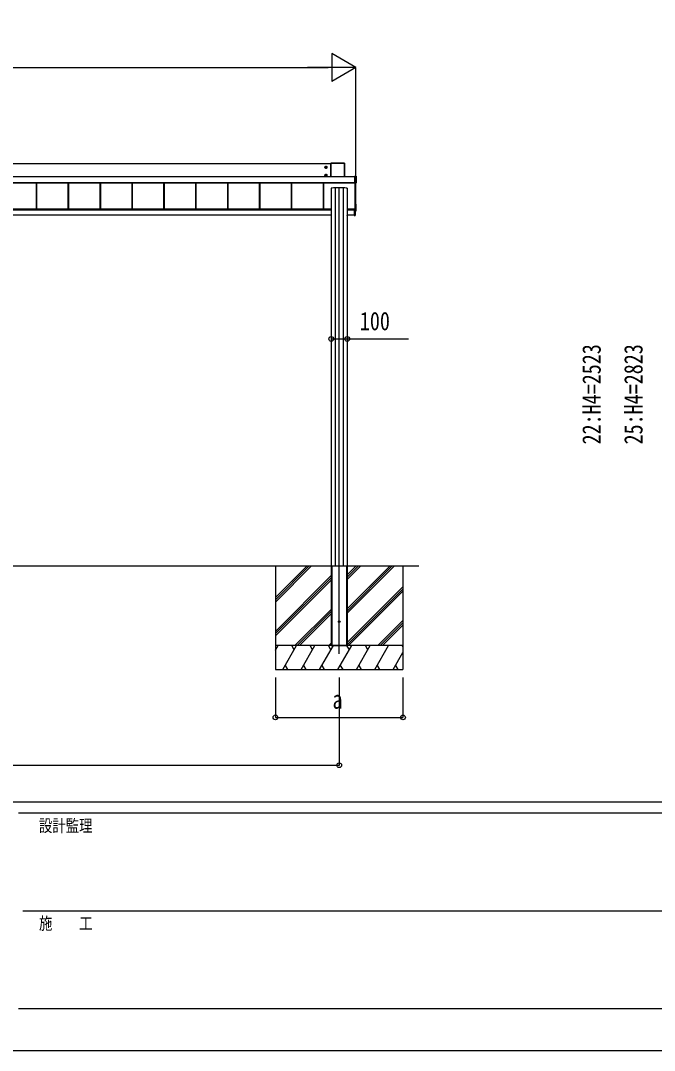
# Model space of a CAD drawing. Units: millimetres, scale not verified. Extents: x -14718 to 14718, y -10395 to 10395.
# Drawn here: x -4554 to -578, y -10395 to -3937 of the extents above; entities that cross this region are included whole.
import ezdxf
from ezdxf.enums import TextEntityAlignment as Align

# ---------------------------------------------------------------- set-up
doc = ezdxf.new("R2010")
doc.units = ezdxf.units.MM
doc.header["$LTSCALE"] = 50
for name, color, linetype in [('0-3_YKK_12', 2, 'Continuous'), ('0-4_YKK_A1', 4, 'Continuous'), ('0-5_YKK_D', 6, 'Continuous'), ('0-6_YKK_ZWAK', 7, 'Continuous')]:
    doc.layers.add(name, color=color, linetype=linetype)
doc.styles.add('ＭＳ ゴシック', font='')
doc.styles.get('ＭＳ ゴシック').set_extended_font_data('MS Gothic')

msp = doc.modelspace()

# ---------------------------------------------------------------- linework, layer by layer
at = {"layer": '0-3_YKK_12'}
msp.add_line((-2555.44, -7909), (-2555.44, -4983.3), dxfattribs=at)
at = {"layer": '0-4_YKK_A1'}
for p, q in [((-2608.44, -4835.37), (-7102.44, -4835.37)), ((-2608.44, -4831.65), (-2608.44, -4913.81)), ((-2608.1, -4831.79), (-2608.44, -4831.65)), ((-2608.1, -4913.81), (-2608.1, -4831.79)), ((-2522.93, -4831.15), (-2607.94, -4831.15)), ((-2607.94, -4831.15), (-2607.6, -4831.3)), ((-2607.6, -4831.3), (-2607.6, -4831.78)), ((-2607.6, -4831.3), (-2523.27, -4831.3)), ((-2607.6, -4831.78), (-2607.6, -4913.81)), ((-2523.27, -4831.78), (-2607.6, -4831.78)), ((-2523.27, -4831.3), (-2522.93, -4831.15)), ((-2523.27, -4831.3), (-2523.27, -4831.78)), ((-2523.27, -4913.81), (-2523.27, -4831.78)), ((-2522.44, -4831.65), (-2522.77, -4831.79)), ((-2522.77, -4831.79), (-2522.77, -4913.81)), ((-2522.44, -4913.81), (-2522.44, -4831.65)), ((-2645.69, -4857.11), (-2631.19, -4857.11)), ((-2645.69, -4907.08), (-2631.19, -4907.08)), ((-2640.72, -4856.35), (-2641.44, -4856.35)), ((-2640.72, -4906.32), (-2641.44, -4906.32)), ((-2638.44, -4864.36), (-2638.44, -4849.86)), ((-2638.44, -4914.33), (-2638.44, -4899.83)), ((-2636.16, -4857.87), (-2635.44, -4857.87)), ((-2636.16, -4907.84), (-2635.44, -4907.84)), ((-7147.94, -4913.81), (-2456.94, -4913.81)), ((-7147.94, -4914.29), (-2456.94, -4914.29)), ((-7147.94, -4953.27), (-2456.94, -4953.27)), ((-7147.94, -4953.78), (-2456.94, -4953.78)), ((-2456.94, -4953.92), (-7147.94, -4953.92)), ((-4456.94, -4953.92), (-4456.94, -5120.15)), ((-4454.34, -4953.92), (-4454.34, -5120.15)), ((-4453.94, -4953.92), (-4453.94, -5120.15)), ((-4256.94, -4953.92), (-4256.94, -5120.15)), ((-4254.34, -4953.92), (-4254.34, -5120.15)), ((-4253.94, -4953.92), (-4253.94, -5120.15)), ((-4056.94, -4953.92), (-4056.94, -5120.15)), ((-4054.34, -4953.92), (-4054.34, -5120.15)), ((-4053.94, -4953.92), (-4053.94, -5120.15)), ((-3856.94, -4953.92), (-3856.94, -5120.15)), ((-3854.34, -4953.92), (-3854.34, -5120.15)), ((-3853.94, -4953.92), (-3853.94, -5120.15)), ((-3656.94, -4953.92), (-3656.94, -5120.15)), ((-3654.34, -4953.92), (-3654.34, -5120.15)), ((-3653.94, -4953.92), (-3653.94, -5120.15)), ((-3456.94, -4953.92), (-3456.94, -5120.15)), ((-3454.34, -4953.92), (-3454.34, -5120.15)), ((-3453.94, -4953.92), (-3453.94, -5120.15)), ((-3256.94, -4953.92), (-3256.94, -5120.15)), ((-3254.34, -4953.92), (-3254.34, -5120.15)), ((-3253.94, -4953.92), (-3253.94, -5120.15)), ((-3056.94, -4953.92), (-3056.94, -5120.15)), ((-3054.34, -4953.92), (-3054.34, -5120.15)), ((-3053.94, -4953.92), (-3053.94, -5120.15)), ((-2856.94, -4953.92), (-2856.94, -5120.15)), ((-2854.34, -4953.92), (-2854.34, -5120.15)), ((-2853.94, -4953.92), (-2853.94, -5120.15)), ((-2656.94, -4953.92), (-2656.94, -5120.15)), ((-2654.34, -4953.92), (-2654.34, -5120.15)), ((-2653.94, -4953.92), (-2653.94, -5120.15)), ((-2455.74, -4912.58), (-2456.94, -4912.58)), ((-2456.94, -4912.73), (-2456.94, -4912.58)), ((-2456.94, -4912.58), (-2456.94, -4912.58)), ((-2455.74, -4912.58), (-2456.94, -4912.58)), ((-2456.94, -4913.22), (-2456.94, -4912.73)), ((-2449.9, -4913.22), (-2456.94, -4913.22)), ((-2456.94, -4954.27), (-2449.9, -4954.27)), ((-2456.94, -4954.79), (-2456.94, -4955.34)), ((-2449.9, -4954.79), (-2456.94, -4954.79)), ((-2456.94, -4955.34), (-2455.74, -4955.34)), ((-2456.94, -4955.34), (-2456.94, -4955.34)), ((-2456.94, -4955.34), (-2455.74, -4955.34)), ((-2455.74, -4912.58), (-2455.74, -4912.58)), ((-2455.74, -4955.34), (-2455.74, -4955.34)), ((-2455.44, -5127.98), (-2455.44, -4955.35)), ((-2455.14, -4912.57), (-2455.19, -4912.57)), ((-2455.14, -4912.54), (-2449.43, -4912.54)), ((-2455.14, -4912.54), (-2455.14, -4912.57)), ((-2455.14, -4955.39), (-2455.14, -4955.51)), ((-2449.43, -4955.51), (-2455.14, -4955.51)), ((-2450.44, -5127.93), (-2450.44, -4955.51)), ((-2449.9, -4912.73), (-2449.43, -4912.54)), ((-2449.9, -4954.27), (-2449.9, -4913.22)), ((-2449.9, -4954.27), (-2449.9, -4954.79)), ((-2449.43, -4955.51), (-2449.9, -4954.79)), ((-2448.94, -4913.04), (-2449.4, -4913.23)), ((-2449.4, -4913.23), (-2449.4, -4954.29)), ((-2449.4, -4954.29), (-2448.94, -4955.01)), ((-2448.94, -4913.04), (-2448.94, -4955.01)), ((-2605.44, -4987.86), (-2605.44, -7352.5)), ((-2580.25, -4986.12), (-2580.25, -7356.5)), ((-2530.62, -4986.12), (-2530.62, -7356.5)), ((-2505.44, -4987.86), (-2505.44, -7352.5)), ((-2449.9, -5087.41), (-2450.44, -5087.38)), ((-2449.44, -5128.97), (-2449.44, -5087.91)), ((-2605.44, -5120.15), (-7045.43, -5120.15)), ((-2605.44, -5122.15), (-7045.43, -5122.15)), ((-2605.44, -5125.02), (-7041.44, -5125.02)), ((-2606.28, -5156.5), (-7041.44, -5156.5)), ((-2606.44, -5158.68), (-2606.3, -5156.5)), ((-2606.28, -5156.5), (-2605.8, -5156.5)), ((-2605.8, -5156.5), (-2605.94, -5158.68)), ((-2605.44, -5156.5), (-2605.8, -5156.5)), ((-2458.44, -5120.15), (-2505.44, -5120.15)), ((-2462.44, -5122.15), (-2505.44, -5122.15)), ((-2462.44, -5125.02), (-2505.44, -5125.02)), ((-2505.07, -5156.5), (-2505.44, -5156.5)), ((-2505.44, -5158.68), (-2504.93, -5158.68)), ((-2504.93, -5159), (-2505.44, -5159)), ((-2505.07, -5156.5), (-2504.59, -5156.5)), ((-2504.93, -5158.68), (-2505.07, -5156.5)), ((-2504.93, -5159), (-2504.93, -5158.68)), ((-2504.73, -5159), (-2504.93, -5159)), ((-2462.44, -5156.5), (-2504.59, -5156.5)), ((-2504.57, -5156.5), (-2504.43, -5158.68)), ((-2457.44, -5120.5), (-2462.44, -5120.49)), ((-2462.44, -5124.78), (-2462.44, -5120.49)), ((-2462.44, -5124.78), (-2462.44, -5124.98)), ((-2456.72, -5124.8), (-2462.44, -5124.78)), ((-2462.44, -5125.28), (-2456.24, -5125.3)), ((-2462.44, -5159.06), (-2456.22, -5158.68)), ((-2462.44, -5158.76), (-2462.44, -5159.06)), ((-2458.94, -5119.76), (-2455.74, -5119.76)), ((-2458.94, -5120.15), (-2458.94, -5119.76)), ((-2458.44, -5120.15), (-2458.44, -5120.44)), ((-2458.44, -5120.44), (-2458.44, -5120.5)), ((-2457.44, -5120.5), (-2457.44, -5119.76)), ((-2456.72, -5122.21), (-2456.72, -5124.8)), ((-2456.72, -5122.21), (-2456.44, -5122.21)), ((-2456.72, -5124.8), (-2456.44, -5124.8)), ((-2456.24, -5125), (-2456.24, -5122.01)), ((-2456.24, -5125), (-2456.23, -5125)), ((-2456.22, -5119.76), (-2456.22, -5121.71)), ((-2456.22, -5121.71), (-2455.94, -5121.71)), ((-2456.22, -5125.3), (-2455.94, -5125.3)), ((-2455.94, -5158.38), (-2456.22, -5158.38)), ((-2455.94, -5121.71), (-2455.94, -5119.76)), ((-2455.94, -5125.3), (-2455.94, -5121.71)), ((-2455.94, -5158.38), (-2455.94, -5125.3)), ((-2450.44, -5128.5), (-2455.94, -5128.84)), ((-2455.94, -5130.09), (-2449.9, -5129.71)), ((-2455.94, -5130.09), (-2449.9, -5129.71)), ((-2449.9, -5129.47), (-2455.62, -5129.82)), ((-2455.62, -5129.82), (-2455.62, -5129.86)), ((-2450.94, -5128.48), (-2454.94, -5128.48)), ((-2450.44, -5128.5), (-2450.44, -5127.93)), ((-2449.9, -5129.71), (-2449.9, -5129.47)), ((-2449.9, -5129.71), (-2449.9, -5129.71)), ((-2449.44, -5128.97), (-2449.44, -5129.21)), ((-11705.44, -7356.5), (-2055.44, -7356.5)), ((-2955.44, -7356.5), (-2955.44, -8006.5)), ((-2955.44, -7583.13), (-2728.8, -7356.5)), ((-2955.44, -7554.85), (-2757.09, -7356.5)), ((-2955.44, -7568.99), (-2743, -7356.56)), ((-2605.44, -7352.5), (-2605.44, -7856.5)), ((-2605.44, -7356.5), (-2605.14, -7356.5)), ((-2605.44, -7356.5), (-2605.44, -7856.5)), ((-2605.14, -7356.5), (-2505.74, -7356.5)), ((-2602.94, -7356.5), (-2602.94, -7856.5)), ((-2601.44, -7356.5), (-2601.44, -7856.5)), ((-2509.44, -7356.5), (-2509.44, -7856.5)), ((-2507.94, -7356.5), (-2507.94, -7856.5)), ((-2505.44, -7352.5), (-2505.44, -7856.5)), ((-2505.44, -7356.5), (-2505.44, -7856.5)), ((-2505.44, -7441.5), (-2420.44, -7356.5)), ((-2505.44, -7427.36), (-2434.58, -7356.5)), ((-2505.44, -7413.22), (-2448.72, -7356.5)), ((-2505.44, -7653.63), (-2208.34, -7356.54)), ((-2505.44, -7639.49), (-2222.49, -7356.54)), ((-2505.44, -7625.35), (-2236.63, -7356.54)), ((-2155.44, -7356.5), (-2155.44, -8006.5)), ((-2955.44, -7766.98), (-2605.44, -7416.98)), ((-2955.44, -7781.12), (-2605.44, -7431.12)), ((-2955.44, -7795.26), (-2605.44, -7445.27)), ((-2505.44, -7837.48), (-2155.44, -7487.48)), ((-2505.44, -7851.62), (-2155.44, -7501.62)), ((-2496.18, -7856.5), (-2155.44, -7515.77)), ((-2832.83, -7856.5), (-2605.44, -7629.11)), ((-2818.68, -7856.5), (-2605.44, -7643.26)), ((-2804.54, -7856.5), (-2605.44, -7657.4)), ((-2312.33, -7856.5), (-2155.44, -7699.61)), ((-2298.18, -7856.5), (-2155.44, -7713.75)), ((-2284.04, -7856.5), (-2155.44, -7727.9)), ((-2155.44, -7856.5), (-2955.44, -7856.5)), ((-2955.44, -7885.44), (-2938.73, -7856.5)), ((-2155.44, -7856.5), (-2955.44, -7856.5)), ((-2909.86, -8006.5), (-2823.26, -7856.5)), ((-2838.26, -7882.48), (-2853.26, -7856.5)), ((-2794.39, -8006.5), (-2707.79, -7856.5)), ((-2722.79, -7882.48), (-2737.79, -7856.5)), ((-2678.92, -8006.5), (-2592.32, -7856.5)), ((-2607.32, -7882.49), (-2622.32, -7856.5)), ((-2620.69, -7856.5), (-2605.44, -7841.24)), ((-2605.44, -7856.5), (-2505.44, -7856.5)), ((-2563.45, -8006.5), (-2476.85, -7856.5)), ((-2491.85, -7882.48), (-2506.85, -7856.5)), ((-2447.98, -8006.5), (-2361.38, -7856.5)), ((-2376.38, -7882.48), (-2391.38, -7856.5)), ((-2332.51, -8006.5), (-2245.91, -7856.5)), ((-2155.44, -7865.17), (-2160.44, -7856.5)), ((-2953.73, -7882.48), (-2955.44, -7879.53)), ((-2217.04, -8006.5), (-2155.44, -7899.8)), ((-2955.44, -8006.5), (-2155.44, -8006.5)), ((-2894.86, -7980.52), (-2879.86, -8006.5)), ((-2779.39, -7980.52), (-2764.39, -8006.5)), ((-2663.92, -7980.52), (-2648.92, -8006.5)), ((-2548.45, -7980.52), (-2533.45, -8006.5)), ((-2432.98, -7980.52), (-2417.98, -8006.5)), ((-2317.51, -7980.52), (-2302.51, -8006.5)), ((-2202.04, -7980.52), (-2187.04, -8006.5))]:
    msp.add_line(p, q, dxfattribs=at)
for points in [[(-2638.44, -4851.34), (-2643.44, -4854.23), (-2643.44, -4860), (-2638.44, -4862.89), (-2633.44, -4860), (-2633.44, -4854.23)], [(-2638.44, -4901.31), (-2643.44, -4904.19), (-2643.44, -4909.97), (-2638.44, -4912.86), (-2633.44, -4909.97), (-2633.44, -4904.19)]]:
    msp.add_lwpolyline(points, close=True, dxfattribs=at)
for points in [[(-2641.44, -4856.35), (-2641.44, -4857.87), (-2640.72, -4857.87)], [(-2641.44, -4906.32), (-2641.44, -4907.84), (-2640.72, -4907.84)], [(-2637.68, -4854.83), (-2637.68, -4854.11), (-2639.2, -4854.11), (-2639.2, -4854.83)], [(-2639.2, -4859.39), (-2639.2, -4860.11), (-2637.68, -4860.11), (-2637.68, -4859.39)], [(-2637.68, -4904.8), (-2637.68, -4904.08), (-2639.2, -4904.08), (-2639.2, -4904.8)], [(-2635.44, -4857.87), (-2635.44, -4856.35), (-2636.16, -4856.35)], [(-2635.44, -4907.84), (-2635.44, -4906.32), (-2636.16, -4906.32)], [(-2639.2, -4909.36), (-2639.2, -4910.08), (-2637.68, -4910.08), (-2637.68, -4909.36)], [(-2456.94, -4912.73), (-2449.9, -4912.73), (-2449.9, -4913.22)], [(-2456.94, -4954.79), (-2456.94, -4954.27), (-2456.94, -4913.22)], [(-2605.44, -5159), (-2605.94, -5159), (-2606.14, -5159)], [(-2605.94, -5159), (-2605.94, -5158.68), (-2605.44, -5158.68)], [(-2456.25, -5125), (-2462.44, -5124.98), (-2462.44, -5125.28), (-2462.44, -5158.76)], [(-2456.22, -5125.3), (-2456.22, -5158.38), (-2462.44, -5158.76)], [(-2456.44, -5124.81), (-2456.44, -5124.8), (-2456.44, -5122.21)], [(-2456.23, -5125), (-2456.24, -5125), (-2456.24, -5125)], [(-2605.14, -7356.5), (-2505.74, -7356.5), (-2505.44, -7356.5)]]:
    msp.add_lwpolyline(points, dxfattribs=at)
for centre, radius in [((-2638.44, -4857.11), 6.25), ((-2638.44, -4907.08), 6.25), ((-2638.44, -4857.11), 5), ((-2638.44, -4907.08), 5), ((-2555.44, -7706.5), 5)]:
    msp.add_circle(centre, radius, dxfattribs=at)
for centre, radius, start, end in [((-2607.6, -4831.8), 0.5, 90.15046, 179.81463), ((-2607.71, -4835.89), 4.12, 88.40447, 95.35624), ((-2523.27, -4831.8), 0.5, 0.18537, 89.84954), ((-2523.16, -4835.89), 4.12, 84.64376, 91.59553), ((-2638.44, -4857.11), 5.58, 153.74848, 206.25152), ((-2638.44, -4907.08), 5.58, 153.74848, 206.25152), ((-2638.44, -4857.11), 5.58, 93.74848, 146.25152), ((-2638.44, -4857.11), 5.58, 213.74848, 266.25152), ((-2638.44, -4907.08), 5.58, 93.74848, 146.25152), ((-2640.72, -4854.83), 1.52, 270, 0), ((-2640.72, -4859.39), 1.52, 0, 90), ((-2640.72, -4904.8), 1.52, 270, 0), ((-2640.72, -4909.36), 1.52, 0, 90), ((-2638.44, -4857.11), 5.58, 33.74848, 86.25152), ((-2638.44, -4857.11), 5.58, 273.74848, 326.25152), ((-2638.44, -4907.08), 5.58, 33.74848, 86.25152), ((-2636.16, -4854.83), 1.52, 180, 270), ((-2636.16, -4859.39), 1.52, 90, 180), ((-2636.16, -4904.8), 1.52, 180, 270), ((-2636.16, -4909.36), 1.52, 90, 180), ((-2638.44, -4857.11), 5.58, 333.74848, 26.25152), ((-2638.44, -4907.08), 5.58, 333.74848, 26.25152), ((-2638.44, -4907.08), 5.58, 213.74848, 266.25152), ((-2638.44, -4907.08), 5.58, 273.74848, 326.25152), ((-2455.64, -4957.95), 2.62, 81.42612, 92.09097), ((-2455.14, -4955.09), 0.301, 243.24083, 270.00691), ((-2455.3, -4911.17), 1.41, 271.33232, 274.49739), ((-2449.9, -4913.23), 0.5, 0.18537, 89.84954), ((-2449.9, -4954.29), 0.502, 270.31408, 359.651), ((-2449.78, -4917.33), 4.12, 84.64376, 91.59553), ((-2449.78, -4958.39), 4.12, 84.64376, 91.59553), ((-2449.94, -5087.91), 0.5, 0.01604, 86.51881), ((-2606.14, -5158.7), 0.3, 176.5, 270), ((-2504.73, -5158.7), 0.3, 270, 3.5), ((-2456.65, -5126.78), 1.98, 83.79926, 91.95127), ((-2456.25, -5125.3), 0.3, 87.77338, 89.77816), ((-2456.25, -5125.14), 0.141, 85.77463, 89.9759), ((-2457.48, -5125.22), 1.25, 356.45735, 10.27369), ((-2456.24, -5121.71), 0.3, 269.98255, 359.98254), ((-2457.44, -5125.17), 1.21, 354.17006, 8.37745), ((-2456.24, -5125.3), 0.3, 0, 89.87763), ((-2457.56, -5121.78), 1.35, 350.09675, 2.91202), ((-2457.43, -5125.22), 1.22, 356.27163, 10.47203), ((-2456.24, -5158.38), 0.3, 273.5, 0), ((-2457.45, -5158.53), 1.24, 353.06854, 6.93146), ((-2455.64, -5129.52), 0.3, 180.0189, 273.51595), ((-2455.64, -5129.56), 0.3, 180.0189, 273.51595), ((-2455.74, -5119.46), 0.3, 269.98255, 359.98252), ((-2454.94, -5127.98), 0.5, 180.01746, 270.01745), ((-2450.94, -5127.98), 0.5, 269.98255, 359.98254), ((-2449.94, -5128.97), 0.5, 273.48119, 359.98396), ((-2449.94, -5129.21), 0.5, 273.6197, 0), ((-2449.94, -5129.21), 0.5, 273.48119, 359.98396)]:
    msp.add_arc(centre, radius, start, end, dxfattribs=at)
for centre, major_axis, ratio, start_param, end_param in [((-2607.93, -4831.65), (0.382, -0.325), 0.996231, 2.2770247, 3.8440941), ((-2522.94, -4831.65), (0.382, 0.325), 0.996231, 5.5806839, 7.1477533), ((-2455.74, -4912.57), (0.6, 0), 0.026226, 4.712389, 5.6461648), ((-2455.74, -4955.39), (0.6, 0), 0.096025, 6.2831853, 7.8539816), ((-2455.14, -4955.21), (0, 0.3), 0.998743, 2.0534275, 3.1415927), ((-2455.14, -4912.84), (0, 0.3), 0.998743, 6.2831853, 6.8214342), ((-2455.74, -4912.57), (0.6, 0), 0.026226, 5.6461648, 6.2831853), ((-2449.44, -4913.04), (0.382, 0.325), 0.996231, 5.5806839, 7.1477533), ((-2449.44, -4955.01), (0.382, -0.325), 0.996231, 5.4186173, 6.9856867), ((-2555.44, -4987.86), (50, 0), 0.04, 6.2831853, 9.424778), ((-2605.94, -5158.7), (0.5, -0.018), 0.036539, 1.5736281, 3.1406975), ((-2504.93, -5158.7), (0.5, 0.018), 0.036539, 0.0008951, 1.5679645), ((-2456.22, -5122.21), (-0.301, 0.4), 0.997782, 5.6362522, 7.2070486), ((-2456.74, -5124.8), (-0.001, 0.2), 0.09157, 4.6769241, 4.7117655), ((-2456.24, -5124.8), (0.482, 0.007), 0.414889, 3.1353871, 4.6694768), ((-2456.24, -5122.21), (-0.108, 0.169), 0.994155, 5.7105836, 7.28138), ((-2456.24, -5124.8), (0.145, 0.15), 0.921201, 2.3804184, 3.9145081), ((-2456.22, -5124.8), (-0.301, 0.4), 0.997782, 2.4579529, 2.4946596), ((-2456.22, -5129.89), (0.6, 0.037), 0.034769, 5.198958, 6.2810574)]:
    msp.add_ellipse(centre, major_axis=major_axis, ratio=ratio, start_param=start_param, end_param=end_param, dxfattribs=at)
at = {"layer": '0-5_YKK_D'}
for p, q in [((-2450.44, -4231.15), (-2601.99, -4143.65)), ((-2601.99, -4143.65), (-2601.99, -4318.65)), ((-11685.44, -4231.15), (-2625.44, -4231.15)), ((-2450.44, -4231.15), (-2753.54, -4231.15)), ((-2450.44, -4231.15), (-2601.99, -4318.65)), ((-2450.44, -4954.51), (-2450.44, -4230.15)), ((-2605.44, -5930.97), (-2605.44, -5934.49)), ((-2955.44, -8056.5), (-2955.44, -8307.5)), ((-2555.44, -8056.5), (-2555.44, -8607.5)), ((-2155.44, -8056.5), (-2155.44, -8307.5)), ((-2955.44, -8306.5), (-2155.44, -8306.5)), ((-7155.44, -8606.5), (-2555.44, -8606.5))]:
    msp.add_line(p, q, dxfattribs=at)
msp.add_lwpolyline([(-2605.44, -5933.49), (-2505.44, -5933.49), (-2120.34, -5933.49)], dxfattribs=at)
for centre in [(-2605.44, -5933.49), (-2505.44, -5933.49), (-2955.44, -8306.5), (-2155.44, -8306.5), (-2555.44, -8606.5)]:
    msp.add_circle(centre, 14.88, dxfattribs=at)
at = {"layer": '0-6_YKK_ZWAK'}
for p, q in [((13632.57, -8837.5), (-13667.43, -8837.5)), ((-17.43, -8907.5), (-4567.43, -8907.5)), ((-4541.18, -9520), (-17.43, -9520)), ((-4567.43, -10132.5), (-17.43, -10132.5))]:
    msp.add_line(p, q, dxfattribs=at)
msp.add_lwpolyline([(-14717.5, -10395), (14717.5, -10395), (14717.5, 10395), (-14717.5, 10395)], close=True, dxfattribs=at)

# ---------------------------------------------------------------- texts
at = {"layer": '0-5_YKK_D', "style": 'ＭＳ ゴシック', "width": 0.8}
for s, p in [('100', (-2425.94, -5913.49)), ('a', (-2597.44, -8286.5))]:
    msp.add_text(s, height=115.5, dxfattribs=at).set_placement(p, align=Align.BOTTOM_LEFT)
for s, p in [('22:H4=2523', (-880.39, -6594.93)), ('25:H4=2823', (-617.89, -6594.93))]:
    msp.add_text(s, height=115.5, rotation=90, dxfattribs=at).set_placement(p, align=Align.BOTTOM_LEFT)
at = {"layer": '0-6_YKK_ZWAK', "style": 'ＭＳ ゴシック', "width": 0.8}
for s, p in [('設計監理', (-4439.1, -9047.5)), ('施\u3000\u3000工', (-4439.1, -9660))]:
    msp.add_text(s, height=76.98, dxfattribs=at).set_placement(p, align=Align.BOTTOM_LEFT)

doc.saveas('drawing.dxf')
